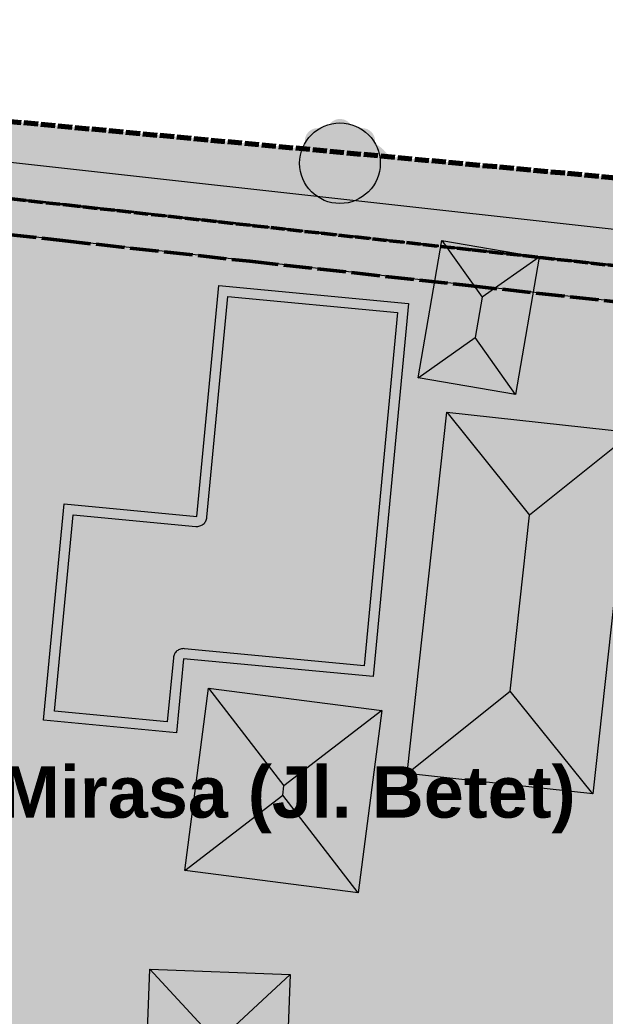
# Model space of a CAD drawing. Header units: metres. Extents: x 305909 to 307171, y 9156037 to 9156671.
# Drawn here: x 306234.56 to 306260.69, y 9156520.93 to 9156565.45 of the extents above; entities that cross this region are included whole.
import ezdxf

# ---------------------------------------------------------------- set-up
doc = ezdxf.new("R2010")
doc.units = ezdxf.units.M
doc.linetypes.add('DASHED', pattern=[1.524, 1.27, -0.254])
doc.linetypes.add('DASHED2', pattern=[0.762, 0.635, -0.127])
for name, color, linetype, lineweight, true_color in [('B-BANGUNAN_PERMUKIMAN', 7, 'Continuous', 13, 0xf0cd8c), ('B-BAYANGAN', 7, 'Continuous', 0, 0x76786c), ('B-DELINEASI', 7, 'DASHED2', 70, 0xc800c8), ('J-PERKERASAN_JALAN', 7, 'Continuous', 9, 0x989896), ('T-BANGUNAN_KLASTER_INTI', 7, 'Continuous', 13, 0xe88c3c), ('T-JALUR_DISTRIBUSI_BARANG', 7, 'DASHED', 50, 0x7832aa), ('T-JALUR_WISATA_EDUKASI', 7, 'DASHED2', 50, 0xe66e00), ('T-KLASTER_TEMPE_INTI', 7, 'DASHED', 35, 0xd26e14), ('T-TITIK_PRODUSEN', 7, 'Continuous', 30, 0x8c1e0a), ('V-POHON_PENEDUH', 7, 'Continuous', 13, 0x288232), ('Z-R', 7, 'Continuous', 0, 0xfaf4e6), ('Z-R-UT', 7, 'Continuous', 0, 0xffd699)]:
    doc.layers.add(name, color=color, linetype=linetype, lineweight=lineweight, true_color=true_color)
doc.styles.add('ARIALB', font='arialbd.ttf')

# ---------------------------------------------------------------- blocks, each defined once
blk = doc.blocks.new('POHON')
at = {"true_color": 0x347638}
h = blk.add_hatch(color=97, dxfattribs=at)
h.dxf.hatch_style = 1
edge = h.paths.add_edge_path()
edge.add_arc((0, 0), 1, 0, 360)
at = {"true_color": 0x3e843e}
h = blk.add_hatch(color=97, dxfattribs=at)
h.dxf.hatch_style = 1
edge = h.paths.add_edge_path()
edge.add_arc((0, 0.78), 0.32, 0, 360)
h = blk.add_hatch(color=97, dxfattribs=at)
h.dxf.hatch_style = 1
edge = h.paths.add_edge_path()
edge.add_arc((-0.552, 0.552), 0.32, 0, 360)
at = {"true_color": 0x62a556}
h = blk.add_hatch(color=85, dxfattribs=at)
h.dxf.hatch_style = 1
edge = h.paths.add_edge_path()
edge.add_arc((-0.2, 0.22), 0.55, 0, 360)
at = {"true_color": 0x3e843e}
h = blk.add_hatch(color=97, dxfattribs=at)
h.dxf.hatch_style = 1
edge = h.paths.add_edge_path()
edge.add_arc((0.552, 0.552), 0.32, 0, 360)
at = {"true_color": 0x697060}
h = blk.add_hatch(color=251, dxfattribs=at)
h.dxf.hatch_style = 1
edge = h.paths.add_edge_path()
edge.add_arc((0.38, -0.38), 1, 0, 360)
at = {"true_color": 0x3e843e}
h = blk.add_hatch(color=97, dxfattribs=at)
h.dxf.hatch_style = 1
edge = h.paths.add_edge_path()
edge.add_arc((-0.78, 0), 0.32, 0, 360)
h = blk.add_hatch(color=97, dxfattribs=at)
h.dxf.hatch_style = 1
edge = h.paths.add_edge_path()
edge.add_arc((0.78, 0), 0.32, 0, 360)
h = blk.add_hatch(color=97, dxfattribs=at)
h.dxf.hatch_style = 1
edge = h.paths.add_edge_path()
edge.add_arc((-0.552, -0.552), 0.32, 0, 360)
h = blk.add_hatch(color=97, dxfattribs=at)
h.dxf.hatch_style = 1
edge = h.paths.add_edge_path()
edge.add_arc((0.552, -0.552), 0.32, 0, 360)
h = blk.add_hatch(color=97, dxfattribs=at)
h.dxf.hatch_style = 1
edge = h.paths.add_edge_path()
edge.add_arc((0, -0.78), 0.32, 0, 360)
at = {"color": 99, "lineweight": 9, "true_color": 0x235528}
blk.add_circle((0, 0), 1, dxfattribs=at)

msp = doc.modelspace()

# ---------------------------------------------------------------- hatches: boundary and pattern name
at = {"layer": 'B-BANGUNAN_PERMUKIMAN', "true_color": 0xe8875c}
h = msp.add_hatch(color=23, dxfattribs=at)
h.dxf.hatch_style = 1
h.paths.add_polyline_path([(306253.409, 9156555.599), (306255.204, 9156553.055), (306254.893, 9156551.256), (306252.35, 9156549.461), (306253.409, 9156555.599)])
at = {"layer": 'B-BANGUNAN_PERMUKIMAN', "true_color": 0xe08359}
h = msp.add_hatch(color=23, dxfattribs=at)
h.dxf.hatch_style = 1
h.paths.add_polyline_path([(306255.204, 9156553.055), (306253.409, 9156555.599), (306257.746, 9156554.851), (306257.746, 9156554.85), (306255.204, 9156553.055)])
at = {"layer": 'B-BANGUNAN_PERMUKIMAN', "true_color": 0xb36847}
h = msp.add_hatch(color=25, dxfattribs=at)
h.dxf.hatch_style = 1
h.paths.add_polyline_path([(306254.893, 9156551.256), (306255.204, 9156553.055), (306257.746, 9156554.85), (306256.688, 9156548.714), (306254.893, 9156551.256)])
at = {"layer": 'B-BANGUNAN_PERMUKIMAN', "true_color": 0xce7852}
h = msp.add_hatch(color=23, dxfattribs=at)
h.dxf.hatch_style = 1
h.paths.add_polyline_path([(306251.914, 9156552.776), (306250.338, 9156536.1), (306241.86, 9156536.901), (306241.547, 9156533.589), (306235.615, 9156534.149), (306236.53, 9156543.825), (306242.461, 9156543.264), (306243.435, 9156553.577), (306251.914, 9156552.776)])
at = {"layer": 'B-BANGUNAN_PERMUKIMAN', "true_color": 0xba6c4a}
h = msp.add_hatch(color=35, dxfattribs=at)
h.dxf.hatch_style = 1
h.paths.add_polyline_path([(306254.893, 9156551.256), (306256.688, 9156548.714), (306256.688, 9156548.713), (306252.35, 9156549.461), (306254.893, 9156551.256)])
at = {"layer": 'B-BANGUNAN_PERMUKIMAN', "true_color": 0xe7865c}
h = msp.add_hatch(color=23, dxfattribs=at)
h.dxf.hatch_style = 1
h.paths.add_polyline_path([(306253.629, 9156547.915), (306257.318, 9156543.319), (306256.457, 9156535.458), (306251.861, 9156531.768), (306253.629, 9156547.915)])
at = {"layer": 'B-BANGUNAN_PERMUKIMAN', "true_color": 0xe2845a}
h = msp.add_hatch(color=23, dxfattribs=at)
h.dxf.hatch_style = 1
h.paths.add_polyline_path([(306257.318, 9156543.319), (306253.629, 9156547.915), (306261.915, 9156547.008), (306257.318, 9156543.319)])
at = {"layer": 'B-BANGUNAN_PERMUKIMAN', "true_color": 0xb46947}
h = msp.add_hatch(color=35, dxfattribs=at)
h.dxf.hatch_style = 1
h.paths.add_polyline_path([(306260.147, 9156530.861), (306256.457, 9156535.458), (306257.318, 9156543.319), (306261.915, 9156547.008), (306261.915, 9156547.008), (306260.147, 9156530.861)])
at = {"layer": 'B-BANGUNAN_PERMUKIMAN', "true_color": 0xe8875c}
h = msp.add_hatch(color=23, dxfattribs=at)
h.dxf.hatch_style = 1
h.paths.add_polyline_path([(306246.35, 9156531.22), (306246.296, 9156530.804), (306241.928, 9156527.44), (306242.986, 9156535.588), (306246.35, 9156531.22)])
at = {"layer": 'B-BANGUNAN_PERMUKIMAN', "true_color": 0xe2835a}
h = msp.add_hatch(color=23, dxfattribs=at)
h.dxf.hatch_style = 1
h.paths.add_polyline_path([(306246.35, 9156531.22), (306242.986, 9156535.588), (306242.986, 9156535.588), (306250.719, 9156534.584), (306246.35, 9156531.22)])
at = {"layer": 'B-BANGUNAN_PERMUKIMAN', "true_color": 0xb96b49}
h = msp.add_hatch(color=35, dxfattribs=at)
h.dxf.hatch_style = 1
h.paths.add_polyline_path([(306256.457, 9156535.458), (306260.147, 9156530.861), (306251.861, 9156531.768), (306256.457, 9156535.458)])
at = {"layer": 'B-BANGUNAN_PERMUKIMAN', "true_color": 0xb36847}
h = msp.add_hatch(color=25, dxfattribs=at)
h.dxf.hatch_style = 1
h.paths.add_polyline_path([(306249.66, 9156526.435), (306246.296, 9156530.804), (306246.35, 9156531.22), (306250.719, 9156534.584), (306249.66, 9156526.435)])
at = {"layer": 'B-BANGUNAN_PERMUKIMAN', "true_color": 0xb96c49}
h = msp.add_hatch(color=35, dxfattribs=at)
h.dxf.hatch_style = 1
h.paths.add_polyline_path([(306246.296, 9156530.804), (306249.66, 9156526.435), (306241.928, 9156527.439), (306241.928, 9156527.44), (306246.296, 9156530.804)])
at = {"layer": 'B-BANGUNAN_PERMUKIMAN', "true_color": 0xe6865b}
h = msp.add_hatch(color=23, dxfattribs=at)
h.dxf.hatch_style = 1
h.paths.add_polyline_path([(306243.374, 9156519.773), (306243.136, 9156513.49), (306239.888, 9156510.48), (306240.364, 9156523.021), (306243.374, 9156519.773)])
at = {"layer": 'B-BANGUNAN_PERMUKIMAN', "true_color": 0xe4855a}
h = msp.add_hatch(color=23, dxfattribs=at)
h.dxf.hatch_style = 1
h.paths.add_polyline_path([(306243.374, 9156519.773), (306240.364, 9156523.021), (306246.622, 9156522.784), (306243.374, 9156519.773)])
at = {"layer": 'B-BANGUNAN_PERMUKIMAN', "true_color": 0xb56948}
h = msp.add_hatch(color=35, dxfattribs=at)
h.dxf.hatch_style = 1
h.paths.add_polyline_path([(306243.136, 9156513.49), (306243.374, 9156519.773), (306246.622, 9156522.784), (306246.622, 9156522.784), (306246.146, 9156510.242), (306243.136, 9156513.49)])
at = {"layer": 'B-BAYANGAN', "true_color": 0x76786c}
h = msp.add_hatch(color=8, dxfattribs=at)
h.dxf.hatch_style = 1
h.paths.add_polyline_path([(306258.496, 9156554.101), (306257.438, 9156547.963), (306253.1, 9156548.711), (306254.158, 9156554.849), (306258.496, 9156554.101)])
h = msp.add_hatch(color=8, dxfattribs=at)
h.dxf.hatch_style = 1
h.paths.add_polyline_path([(306258.496, 9156554.101), (306257.438, 9156547.963), (306253.1, 9156548.711), (306254.158, 9156554.849), (306258.496, 9156554.101)])
h = msp.add_hatch(color=8, dxfattribs=at)
h.dxf.hatch_style = 1
h.paths.add_polyline_path([(306252.664, 9156552.026), (306251.088, 9156535.35), (306242.61, 9156536.151), (306242.297, 9156532.839), (306236.365, 9156533.399), (306237.28, 9156543.075), (306243.211, 9156542.514), (306244.185, 9156552.827), (306252.664, 9156552.026)])
h = msp.add_hatch(color=8, dxfattribs=at)
h.dxf.hatch_style = 1
h.paths.add_polyline_path([(306252.664, 9156552.026), (306251.088, 9156535.35), (306242.61, 9156536.151), (306242.297, 9156532.839), (306236.365, 9156533.399), (306237.28, 9156543.075), (306243.211, 9156542.514), (306244.185, 9156552.827), (306252.664, 9156552.026)])
h = msp.add_hatch(color=8, dxfattribs=at)
h.dxf.hatch_style = 1
h.paths.add_polyline_path([(306262.665, 9156546.258), (306260.897, 9156530.111), (306252.611, 9156531.018), (306254.379, 9156547.165), (306262.665, 9156546.258)])
h = msp.add_hatch(color=8, dxfattribs=at)
h.dxf.hatch_style = 1
h.paths.add_polyline_path([(306262.665, 9156546.258), (306260.897, 9156530.111), (306252.611, 9156531.018), (306254.379, 9156547.165), (306262.665, 9156546.258)])
h = msp.add_hatch(color=8, dxfattribs=at)
h.dxf.hatch_style = 1
h.paths.add_polyline_path([(306251.469, 9156533.834), (306250.41, 9156525.685), (306242.678, 9156526.689), (306243.736, 9156534.838), (306251.469, 9156533.834)])
h = msp.add_hatch(color=8, dxfattribs=at)
h.dxf.hatch_style = 1
h.paths.add_polyline_path([(306251.469, 9156533.834), (306250.41, 9156525.685), (306242.678, 9156526.689), (306243.736, 9156534.838), (306251.469, 9156533.834)])
h = msp.add_hatch(color=8, dxfattribs=at)
h.dxf.hatch_style = 1
h.paths.add_polyline_path([(306247.372, 9156522.034), (306246.896, 9156509.492), (306240.638, 9156509.73), (306241.114, 9156522.271), (306247.372, 9156522.034)])
h = msp.add_hatch(color=8, dxfattribs=at)
h.dxf.hatch_style = 1
h.paths.add_polyline_path([(306247.372, 9156522.034), (306246.896, 9156509.492), (306240.638, 9156509.73), (306241.114, 9156522.271), (306247.372, 9156522.034)])
at = {"layer": 'J-PERKERASAN_JALAN', "true_color": 0x989896}
h = msp.add_hatch(color=252, dxfattribs=at)
h.dxf.hatch_style = 1
h.paths.add_polyline_path([(306211.341, 9156561.319), (306215.693, 9156561.13), (306215.76, 9156561.126), (306215.8, 9156561.123), (306215.867, 9156561.117), (306305.106, 9156551.206), (306305.211, 9156551.196), (306385.831, 9156544.389), (306385.918, 9156544.38), (306385.969, 9156544.374), (306386.055, 9156544.361), (306424.864, 9156537.661), (306424.901, 9156537.654), (306424.922, 9156537.65), (306424.958, 9156537.643), (306453.186, 9156531.689), (306453.481, 9156531.639), (306455.847, 9156531.322), (306456.066, 9156531.299), (306458.588, 9156531.102), (306458.613, 9156531.1), (306499.527, 9156528.16), (306499.548, 9156528.159), (306503.861, 9156527.791), (306503.93, 9156527.784), (306503.97, 9156527.78), (306504.038, 9156527.77), (306508.381, 9156527.098), (306524.104, 9156524.604), (306524.104, 9156521.364), (306507.903, 9156523.933), (306507.888, 9156523.936), (306503.705, 9156524.584), (306503.432, 9156524.616), (306499.323, 9156524.966), (306499.27, 9156524.971), (306458.379, 9156527.908), (306455.69, 9156528.118), (306455.636, 9156528.123), (306455.603, 9156528.127), (306455.548, 9156528.133), (306452.885, 9156528.49), (306452.811, 9156528.501), (306452.767, 9156528.509), (306452.694, 9156528.523), (306424.381, 9156534.494), (306424.236, 9156534.522), (306390.807, 9156540.293), (306390.292, 9156540.348), (306389.774, 9156540.336), (306389.261, 9156540.256), (306388.764, 9156540.112), (306388.289, 9156539.904), (306387.845, 9156539.636), (306387.439, 9156539.314), (306387.079, 9156538.941), (306386.769, 9156538.525), (306386.516, 9156538.073), (306386.324, 9156537.592), (306386.196, 9156537.089), (306373.097, 9156467.337), (306371.27, 9156457.608), (306371.258, 9156457.542), (306354.047, 9156356.618), (306353.994, 9156356.117), (306354.004, 9156355.613), (306354.077, 9156355.115), (306354.213, 9156354.629), (306354.408, 9156354.165), (306354.661, 9156353.729), (306354.966, 9156353.328), (306355.319, 9156352.968), (306355.714, 9156352.656), (306356.146, 9156352.396), (306356.607, 9156352.192), (306357.09, 9156352.048), (306357.587, 9156351.966), (306409.631, 9156346.693), (306409.685, 9156346.687), (306409.717, 9156346.683), (306409.771, 9156346.675), (306440.166, 9156341.92), (306440.608, 9156341.876), (306479.912, 9156340.134), (306480.43, 9156340.144), (306480.943, 9156340.222), (306481.441, 9156340.365), (306481.917, 9156340.572), (306482.362, 9156340.838), (306482.768, 9156341.16), (306483.13, 9156341.531), (306483.441, 9156341.946), (306483.695, 9156342.398), (306483.889, 9156342.879), (306484.019, 9156343.381), (306484.082, 9156343.896), (306484.563, 9156352.101), (306486.641, 9156384.636), (306486.657, 9156384.758), (306486.78, 9156384.758), (306489.513, 9156384.584), (306489.635, 9156384.568), (306489.635, 9156384.445), (306487.559, 9156351.943), (306487.558, 9156351.922), (306487.067, 9156343.551), (306487.07, 9156343.043), (306487.137, 9156342.539), (306487.267, 9156342.048), (306487.458, 9156341.578), (306487.707, 9156341.135), (306488.011, 9156340.728), (306488.363, 9156340.362), (306488.76, 9156340.044), (306489.193, 9156339.779), (306489.656, 9156339.571), (306490.142, 9156339.423), (306490.643, 9156339.338), (306492.503, 9156339.143), (306492.541, 9156339.139), (306492.564, 9156339.136), (306492.602, 9156339.131), (306513.238, 9156336.16), (306513.401, 9156336.139), (306524.104, 9156335.046), (306524.104, 9156331.829), (306512.982, 9156332.966), (306512.941, 9156332.97), (306512.916, 9156332.973), (306512.875, 9156332.979), (306498.863, 9156334.996), (306498.356, 9156335.037), (306497.849, 9156335.012), (306497.349, 9156334.924), (306496.864, 9156334.773), (306496.402, 9156334.562), (306495.97, 9156334.294), (306495.576, 9156333.973), (306495.226, 9156333.605), (306494.925, 9156333.196), (306494.679, 9156332.752), (306494.49, 9156332.28), (306494.364, 9156331.788), (306494.3, 9156331.284), (306494.301, 9156330.776), (306499.491, 9156251.377), (306499.491, 9156251.254), (306499.369, 9156251.238), (306496.637, 9156251.059), (306496.514, 9156251.059), (306496.498, 9156251.181), (306491.167, 9156332.724), (306491.102, 9156333.229), (306490.973, 9156333.721), (306490.782, 9156334.193), (306490.533, 9156334.637), (306490.23, 9156335.046), (306489.877, 9156335.413), (306489.48, 9156335.732), (306489.047, 9156335.998), (306488.582, 9156336.207), (306488.095, 9156336.356), (306487.594, 9156336.441), (306485.258, 9156336.686), (306485.017, 9156336.704), (306446.09, 9156338.429), (306445.584, 9156338.42), (306445.083, 9156338.346), (306444.595, 9156338.21), (306444.129, 9156338.013), (306443.691, 9156337.759), (306443.289, 9156337.452), (306442.928, 9156337.096), (306442.616, 9156336.698), (306442.356, 9156336.263), (306442.153, 9156335.8), (306442.011, 9156335.314), (306441.931, 9156334.814), (306441.915, 9156334.308), (306442.571, 9156313.413), (306442.58, 9156313.248), (306443.283, 9156303.609), (306443.286, 9156303.565), (306443.287, 9156303.544), (306443.288, 9156303.5), (306443.886, 9156283.072), (306443.882, 9156282.949), (306443.759, 9156282.937), (306441.022, 9156282.857), (306440.899, 9156282.862), (306440.888, 9156282.984), (306440.293, 9156303.314), (306440.284, 9156303.488), (306439.581, 9156313.122), (306439.578, 9156313.164), (306439.577, 9156313.184), (306439.576, 9156313.226), (306438.873, 9156335.586), (306438.826, 9156336.086), (306438.716, 9156336.577), (306438.545, 9156337.05), (306438.317, 9156337.498), (306438.034, 9156337.914), (306437.701, 9156338.291), (306437.323, 9156338.623), (306436.907, 9156338.906), (306436.458, 9156339.133), (306435.985, 9156339.303), (306435.494, 9156339.412), (306409.399, 9156343.494), (306409.184, 9156343.522), (306356.316, 9156348.878), (306355.783, 9156348.897), (306355.253, 9156348.844), (306354.735, 9156348.722), (306354.238, 9156348.531), (306353.77, 9156348.276), (306353.34, 9156347.962), (306352.956, 9156347.593), (306352.624, 9156347.176), (306352.351, 9156346.719), (306352.141, 9156346.23), (306351.997, 9156345.717), (306341.11, 9156293.6), (306341.085, 9156293.468), (306330.918, 9156235.039), (306330.908, 9156234.979), (306329.587, 9156226.644), (306329.547, 9156226.286), (306329.002, 9156218.17), (306329.001, 9156218.146), (306326.612, 9156189.443), (306326.594, 9156189.321), (306326.471, 9156189.324), (306323.742, 9156189.551), (306323.62, 9156189.569), (306323.622, 9156189.692), (306326.007, 9156218.339), (306326.011, 9156218.403), (306326.567, 9156226.689), (306326.575, 9156226.779), (306326.58, 9156226.824), (306326.592, 9156226.913), (306327.95, 9156235.479), (306327.954, 9156235.502), (306338.142, 9156294.057), (306338.148, 9156294.09), (306338.151, 9156294.106), (306338.158, 9156294.139), (306348.925, 9156345.68), (306348.998, 9156346.205), (306349.002, 9156346.735), (306348.936, 9156347.261), (306348.8, 9156347.774), (306348.598, 9156348.264), (306348.333, 9156348.723), (306348.01, 9156349.143), (306347.634, 9156349.517), (306347.211, 9156349.837), (306346.75, 9156350.099), (306346.259, 9156350.298), (306345.745, 9156350.43), (306324.834, 9156354.345), (306324.271, 9156354.41), (306279.508, 9156356.343), (306211.341, 9156359.746), (306211.341, 9156362.949), (306279.625, 9156359.541), (306279.652, 9156359.54), (306324.736, 9156357.593), (306324.877, 9156357.581), (306324.962, 9156357.572), (306325.102, 9156357.551), (306346.36, 9156353.57), (306346.885, 9156353.507), (306347.414, 9156353.514), (306347.937, 9156353.591), (306348.445, 9156353.736), (306348.93, 9156353.947), (306349.383, 9156354.219), (306349.796, 9156354.55), (306350.161, 9156354.931), (306350.473, 9156355.358), (306350.727, 9156355.822), (306350.917, 9156356.315), (306351.04, 9156356.829), (306367.345, 9156452.444), (306367.4, 9156452.978), (306367.382, 9156453.515), (306367.293, 9156454.044), (306367.134, 9156454.557), (306366.908, 9156455.044), (306366.618, 9156455.496), (306366.271, 9156455.905), (306365.872, 9156456.264), (306365.428, 9156456.566), (306364.948, 9156456.806), (306364.44, 9156456.98), (306363.913, 9156457.084), (306328.417, 9156461.659), (306307.102, 9156464.447), (306307.086, 9156464.449), (306307.041, 9156464.456), (306243.125, 9156474.305), (306242.61, 9156474.35), (306242.093, 9156474.329), (306241.583, 9156474.241), (306241.089, 9156474.088), (306240.619, 9156473.873), (306240.18, 9156473.598), (306239.781, 9156473.27), (306239.427, 9156472.892), (306239.125, 9156472.472), (306238.879, 9156472.017), (306235.863, 9156465.428), (306235.816, 9156465.333), (306235.721, 9156465.173), (306235.626, 9156465.045), (306235.517, 9156464.929), (306235.377, 9156464.807), (306235.291, 9156464.744), (306234.104, 9156463.916), (306234.011, 9156463.855), (306233.816, 9156463.749), (306233.715, 9156463.704), (306232.243, 9156463.105), (306232.16, 9156463.073), (306232.012, 9156463.028), (306231.882, 9156463), (306231.728, 9156462.982), (306231.639, 9156462.977), (306225.305, 9156462.777), (306225.175, 9156462.777), (306225.11, 9156462.78), (306224.979, 9156462.788), (306217.294, 9156463.552), (306217.186, 9156463.566), (306217.132, 9156463.574), (306217.025, 9156463.594), (306211.341, 9156464.792), (306211.341, 9156467.858), (306217.404, 9156466.58), (306217.834, 9156466.513), (306224.983, 9156465.803), (306225.505, 9156465.785), (306230.354, 9156465.938), (306230.906, 9156465.994), (306231.444, 9156466.125), (306231.96, 9156466.33), (306232.442, 9156466.604), (306232.881, 9156466.943), (306233.27, 9156467.338), (306233.6, 9156467.784), (306233.865, 9156468.271), (306237.161, 9156475.469), (306237.205, 9156475.561), (306237.295, 9156475.714), (306237.385, 9156475.836), (306237.487, 9156475.949), (306237.6, 9156476.051), (306237.743, 9156476.156), (306237.829, 9156476.21), (306239.166, 9156476.996), (306239.245, 9156477.041), (306239.389, 9156477.108), (306239.517, 9156477.155), (306239.67, 9156477.196), (306239.759, 9156477.213), (306241.459, 9156477.502), (306241.565, 9156477.517), (306241.752, 9156477.529), (306241.939, 9156477.52), (306242.045, 9156477.507), (306307.452, 9156467.428), (306307.542, 9156467.415), (306328.795, 9156464.635), (306328.802, 9156464.634), (306364.829, 9156459.991), (306365.332, 9156459.958), (306365.835, 9156459.989), (306366.33, 9156460.083), (306366.81, 9156460.238), (306367.266, 9156460.452), (306367.692, 9156460.722), (306368.08, 9156461.044), (306368.425, 9156461.412), (306368.721, 9156461.82), (306368.963, 9156462.262), (306369.147, 9156462.731), (306369.271, 9156463.22), (306370.149, 9156467.89), (306383.124, 9156536.986), (306383.186, 9156537.496), (306383.182, 9156538.011), (306383.112, 9156538.52), (306382.978, 9156539.016), (306382.781, 9156539.491), (306382.525, 9156539.937), (306382.213, 9156540.346), (306381.852, 9156540.712), (306381.447, 9156541.028), (306381.004, 9156541.29), (306380.532, 9156541.493), (306380.037, 9156541.634), (306379.529, 9156541.71), (306304.881, 9156548.012), (306304.855, 9156548.015), (306304.839, 9156548.016), (306304.813, 9156548.019), (306215.667, 9156557.919), (306215.399, 9156557.94), (306211.341, 9156558.116), (306211.341, 9156561.319)])
at = {"layer": 'T-BANGUNAN_KLASTER_INTI', "true_color": 0xff952d}
h = msp.add_hatch(color=30, dxfattribs=at)
h.dxf.hatch_style = 1
h.paths.add_polyline_path([(306253.409, 9156555.599), (306255.204, 9156553.055), (306254.893, 9156551.256), (306252.35, 9156549.461), (306253.409, 9156555.599)])
at = {"layer": 'T-BANGUNAN_KLASTER_INTI', "true_color": 0xfd902b}
h = msp.add_hatch(color=30, dxfattribs=at)
h.dxf.hatch_style = 1
h.paths.add_polyline_path([(306255.204, 9156553.055), (306253.409, 9156555.599), (306257.746, 9156554.851), (306257.746, 9156554.85), (306255.204, 9156553.055)])
at = {"layer": 'T-BANGUNAN_KLASTER_INTI', "true_color": 0xc97222}
h = msp.add_hatch(color=32, dxfattribs=at)
h.dxf.hatch_style = 1
h.paths.add_polyline_path([(306254.893, 9156551.256), (306255.204, 9156553.055), (306257.746, 9156554.85), (306256.688, 9156548.714), (306254.893, 9156551.256)])
at = {"layer": 'T-BANGUNAN_KLASTER_INTI', "true_color": 0xe88428}
h = msp.add_hatch(color=30, dxfattribs=at)
h.dxf.hatch_style = 1
h.paths.add_polyline_path([(306251.914, 9156552.776), (306250.338, 9156536.1), (306241.86, 9156536.901), (306241.547, 9156533.589), (306235.615, 9156534.149), (306236.53, 9156543.825), (306242.461, 9156543.264), (306243.435, 9156553.577), (306251.914, 9156552.776)])
at = {"layer": 'T-BANGUNAN_KLASTER_INTI', "true_color": 0xd27724}
h = msp.add_hatch(color=32, dxfattribs=at)
h.dxf.hatch_style = 1
h.paths.add_polyline_path([(306254.893, 9156551.256), (306256.688, 9156548.714), (306256.688, 9156548.713), (306252.35, 9156549.461), (306254.893, 9156551.256)])
at = {"layer": 'T-BANGUNAN_KLASTER_INTI', "true_color": 0xff942c}
h = msp.add_hatch(color=30, dxfattribs=at)
h.dxf.hatch_style = 1
h.paths.add_polyline_path([(306253.629, 9156547.915), (306257.318, 9156543.319), (306256.457, 9156535.458), (306251.861, 9156531.768), (306253.629, 9156547.915)])
at = {"layer": 'T-BANGUNAN_KLASTER_INTI', "true_color": 0xff912c}
h = msp.add_hatch(color=30, dxfattribs=at)
h.dxf.hatch_style = 1
h.paths.add_polyline_path([(306257.318, 9156543.319), (306253.629, 9156547.915), (306261.915, 9156547.008), (306257.318, 9156543.319)])
at = {"layer": 'T-BANGUNAN_KLASTER_INTI', "true_color": 0xcb7323}
h = msp.add_hatch(color=32, dxfattribs=at)
h.dxf.hatch_style = 1
h.paths.add_polyline_path([(306260.147, 9156530.861), (306256.457, 9156535.458), (306257.318, 9156543.319), (306261.915, 9156547.008), (306261.915, 9156547.008), (306260.147, 9156530.861)])
at = {"layer": 'T-BANGUNAN_KLASTER_INTI', "true_color": 0xff942d}
h = msp.add_hatch(color=30, dxfattribs=at)
h.dxf.hatch_style = 1
h.paths.add_polyline_path([(306246.35, 9156531.22), (306246.296, 9156530.804), (306241.928, 9156527.44), (306242.986, 9156535.588), (306246.35, 9156531.22)])
at = {"layer": 'T-BANGUNAN_KLASTER_INTI', "true_color": 0xfe902b}
h = msp.add_hatch(color=30, dxfattribs=at)
h.dxf.hatch_style = 1
h.paths.add_polyline_path([(306246.35, 9156531.22), (306242.986, 9156535.588), (306242.986, 9156535.588), (306250.719, 9156534.584), (306246.35, 9156531.22)])
at = {"layer": 'T-BANGUNAN_KLASTER_INTI', "true_color": 0xd07623}
h = msp.add_hatch(color=32, dxfattribs=at)
h.dxf.hatch_style = 1
h.paths.add_polyline_path([(306256.457, 9156535.458), (306260.147, 9156530.861), (306251.861, 9156531.768), (306256.457, 9156535.458)])
at = {"layer": 'T-BANGUNAN_KLASTER_INTI', "true_color": 0xca7322}
h = msp.add_hatch(color=32, dxfattribs=at)
h.dxf.hatch_style = 1
h.paths.add_polyline_path([(306249.66, 9156526.435), (306246.296, 9156530.804), (306246.35, 9156531.22), (306250.719, 9156534.584), (306249.66, 9156526.435)])
at = {"layer": 'T-BANGUNAN_KLASTER_INTI', "true_color": 0xd17724}
h = msp.add_hatch(color=32, dxfattribs=at)
h.dxf.hatch_style = 1
h.paths.add_polyline_path([(306246.296, 9156530.804), (306249.66, 9156526.435), (306241.928, 9156527.439), (306241.928, 9156527.44), (306246.296, 9156530.804)])
at = {"layer": 'T-BANGUNAN_KLASTER_INTI', "true_color": 0xff932c}
h = msp.add_hatch(color=30, dxfattribs=at)
h.dxf.hatch_style = 1
h.paths.add_polyline_path([(306243.374, 9156519.773), (306243.136, 9156513.49), (306239.888, 9156510.48), (306240.364, 9156523.021), (306243.374, 9156519.773)])
at = {"layer": 'T-BANGUNAN_KLASTER_INTI', "true_color": 0xff922c}
h = msp.add_hatch(color=30, dxfattribs=at)
h.dxf.hatch_style = 1
h.paths.add_polyline_path([(306243.374, 9156519.773), (306240.364, 9156523.021), (306246.622, 9156522.784), (306243.374, 9156519.773)])
at = {"layer": 'T-BANGUNAN_KLASTER_INTI', "true_color": 0xcc7423}
h = msp.add_hatch(color=32, dxfattribs=at)
h.dxf.hatch_style = 1
h.paths.add_polyline_path([(306243.136, 9156513.49), (306243.374, 9156519.773), (306246.622, 9156522.784), (306246.622, 9156522.784), (306246.146, 9156510.242), (306243.136, 9156513.49)])
at = {"layer": 'Z-R', "true_color": 0xe2eacc}
h = msp.add_hatch(color=254, dxfattribs=at)
h.dxf.hatch_style = 1
h.paths.add_polyline_path([(306499.604, 9156305.811), (306466.679, 9156301.994), (306472.882, 9156235.666), (306497.912, 9156229.062), (306526.804, 9156228.986), (306531.575, 9156219.919), (306532.491, 9156127.582), (306486.314, 9156132.333), (306393.989, 9156155.199), (306332.726, 9156171.593), (306288.72, 9156190.576), (306246.009, 9156220.776), (306216.24, 9156242.779), (306193.374, 9156263.487), (306160.586, 9156296.707), (306133.406, 9156338.556), (306127.354, 9156361.253), (306094.195, 9156358.842), (306090.504, 9156366.668), (306061.399, 9156428.371), (306035.152, 9156500.205), (306017.705, 9156550.308), (306008.214, 9156577.564), (306141.306, 9156568.881), (306165.696, 9156567.29), (306165.696, 9156567.29), (306200.223, 9156564.074), (306291.75, 9156555.548), (306369.455, 9156545.532), (306471.945, 9156528.538), (306458.481, 9156529.505), (306455.788, 9156529.715), (306453.061, 9156530.08), (306440, 9156532.835), (306440, 9156532.835), (306440, 9156532.835), (306440, 9156532.835), (306424.61, 9156536.081), (306424.61, 9156536.081), (306385.74, 9156542.791), (306385.74, 9156542.791), (306305.003, 9156549.608), (306305.003, 9156549.608), (306215.657, 9156559.53), (306215.657, 9156559.53), (306186.122, 9156560.815), (306186.122, 9156560.815), (306160.523, 9156563.133), (306160.523, 9156563.133), (306119.178, 9156567.786), (306119.178, 9156567.786), (306039.052, 9156573.455), (306039.052, 9156573.455), (306033.081, 9156573.806), (306033.081, 9156573.806), (306033.081, 9156573.806), (306051.45, 9156523.215), (306051.451, 9156523.214), (306060.206, 9156485.254), (306060.206, 9156485.254), (306060.207, 9156485.254), (306057.483, 9156485.596), (306070.599, 9156438.472), (306116.984, 9156440.275), (306147.963, 9156437.914), (306199.856, 9156410.566), (306230.346, 9156409.784), (306281.946, 9156409.003), (306338.236, 9156402.748), (306341.903, 9156461.433), (306341.903, 9156461.433), (306341.904, 9156461.433), (306343.891, 9156461.177), (306340.232, 9156402.624), (306340.209, 9156402.422), (306340.166, 9156402.225), (306340.103, 9156402.033), (306340.021, 9156401.848), (306339.921, 9156401.672), (306339.804, 9156401.507), (306339.67, 9156401.355), (306339.522, 9156401.217), (306339.361, 9156401.095), (306339.188, 9156400.99), (306339.006, 9156400.902), (306338.815, 9156400.834), (306338.619, 9156400.785), (306338.419, 9156400.757), (306338.217, 9156400.748), (306338.015, 9156400.76), (306281.82, 9156407.004), (306230.316, 9156407.785), (306230.295, 9156407.785), (306199.805, 9156408.567), (306199.621, 9156408.58), (306199.44, 9156408.61), (306199.262, 9156408.656), (306199.09, 9156408.719), (306198.923, 9156408.797), (306147.397, 9156435.951), (306116.947, 9156438.272), (306078.606, 9156436.782), (306089.35, 9156410.909), (306109.34, 9156371.439), (306114.245, 9156367.345), (306121.798, 9156366.048), (306134.087, 9156364.483), (306186.355, 9156362.595), (306279.564, 9156357.942), (306324.738, 9156355.991), (306351.562, 9156350.968), (306360, 9156400.449), (306360, 9156400.449), (306360, 9156380), (306360, 9156380), (306360, 9156380), (306440, 9156380), (306440, 9156380), (306440, 9156380), (306440, 9156340.326), (306440.226, 9156340.291), (306485.257, 9156338.295), (306492.355, 9156337.55), (306513.124, 9156334.559), (306536.031, 9156332.219), (306560, 9156329.629), (306560, 9156512.617), (306572.178, 9156510.306), (306677.166, 9156490.276), (306677.166, 9156490.276), (306764.133, 9156475.064), (306735.941, 9156145.416), (306694.109, 9156139.201), (306694.292, 9156206.558), (306623.212, 9156213.87), (306624.289, 9156242.595), (306556.388, 9156238.052), (306554.003, 9156281.952), (306509.625, 9156279.089), (306499.604, 9156305.811)])
at = {"layer": 'Z-R-UT', "true_color": 0xf6dcac}
h = msp.add_hatch(color=41, dxfattribs=at)
h.dxf.hatch_style = 1
h.paths.add_polyline_path([(306039.052, 9156573.455), (306119.178, 9156567.786), (306119.178, 9156567.786), (306160.523, 9156563.133), (306160.523, 9156563.133), (306186.122, 9156560.815), (306186.122, 9156560.815), (306215.657, 9156559.53), (306215.657, 9156559.53), (306305.003, 9156549.608), (306305.003, 9156549.608), (306385.74, 9156542.791), (306385.74, 9156542.791), (306385.919, 9156542.76), (306385.919, 9156484.648), (306380.976, 9156485.584), (306380.785, 9156485.629), (306380.6, 9156485.694), (306380.422, 9156485.776), (306380.252, 9156485.875), (306380.094, 9156485.991), (306379.947, 9156486.121), (306379.814, 9156486.265), (306379.696, 9156486.422), (306379.593, 9156486.589), (306379.507, 9156486.766), (306379.44, 9156486.95), (306379.39, 9156487.14), (306379.36, 9156487.334), (306379.348, 9156487.53), (306379.356, 9156487.726), (306379.383, 9156487.92), (306380.198, 9156492.227), (306378.765, 9156491.868), (306378.718, 9156491.851), (306374.515, 9156469.469), (306385.919, 9156466.63), (306385.919, 9156380), (306360, 9156380), (306360, 9156380), (306360, 9156380), (306360, 9156400.449), (306360, 9156400.449), (306360, 9156400.45), (306369.785, 9156457.829), (306369.785, 9156457.83), (306369.785, 9156457.831), (306369.785, 9156457.832), (306369.785, 9156457.833), (306369.785, 9156457.834), (306369.784, 9156457.835), (306369.784, 9156457.836), (306369.783, 9156457.837), (306369.783, 9156457.838), (306369.782, 9156457.838), (306369.781, 9156457.839), (306369.78, 9156457.84), (306369.78, 9156457.84), (306369.779, 9156457.84), (306369.778, 9156457.841), (306369.777, 9156457.841), (306341.904, 9156461.433), (306341.903, 9156461.433), (306341.903, 9156461.433), (306342.144, 9156465.284), (306342.144, 9156465.285), (306342.144, 9156465.286), (306342.144, 9156465.287), (306342.143, 9156465.288), (306342.143, 9156465.288), (306342.143, 9156465.289), (306342.142, 9156465.29), (306342.142, 9156465.291), (306342.141, 9156465.292), (306342.14, 9156465.292), (306342.139, 9156465.293), (306342.138, 9156465.293), (306342.138, 9156465.294), (306342.137, 9156465.294), (306342.136, 9156465.294), (306264.747, 9156477.801), (306264.746, 9156477.802), (306264.745, 9156477.802), (306222.528, 9156475.456), (306222.528, 9156475.456), (306150.602, 9156473.893), (306150.602, 9156473.893), (306060.207, 9156485.254), (306060.206, 9156485.254), (306060.206, 9156485.254), (306051.451, 9156523.214), (306051.45, 9156523.215), (306033.081, 9156573.806), (306033.081, 9156573.806), (306033.081, 9156573.806), (306039.052, 9156573.455), (306039.052, 9156573.455)])

# ---------------------------------------------------------------- linework, layer by layer
at = {"layer": 'B-BANGUNAN_PERMUKIMAN', "color": 17, "lineweight": 9, "true_color": 0x71422d}
for p, q in [((306253.409, 9156555.599), (306255.204, 9156553.055)), ((306257.746, 9156554.85), (306255.204, 9156553.055)), ((306255.204, 9156553.055), (306254.893, 9156551.256)), ((306252.35, 9156549.461), (306254.893, 9156551.256)), ((306256.688, 9156548.714), (306254.893, 9156551.256)), ((306253.629, 9156547.915), (306257.318, 9156543.319)), ((306261.915, 9156547.008), (306257.318, 9156543.319)), ((306256.457, 9156535.458), (306257.318, 9156543.319)), ((306242.986, 9156535.588), (306246.35, 9156531.22)), ((306251.861, 9156531.768), (306256.457, 9156535.458)), ((306260.147, 9156530.861), (306256.457, 9156535.458)), ((306250.719, 9156534.584), (306246.35, 9156531.22)), ((306246.296, 9156530.804), (306246.35, 9156531.22)), ((306241.928, 9156527.44), (306246.296, 9156530.804)), ((306249.66, 9156526.435), (306246.296, 9156530.804)), ((306240.364, 9156523.021), (306243.374, 9156519.773)), ((306246.622, 9156522.784), (306243.374, 9156519.773))]:
    msp.add_line(p, q, dxfattribs=at)
at = {"layer": 'B-BANGUNAN_PERMUKIMAN', "color": 17, "lineweight": 13, "true_color": 0x71422d}
for points in [[(306257.746, 9156554.851), (306256.688, 9156548.713), (306252.35, 9156549.461), (306253.408, 9156555.599), (306257.746, 9156554.851)], [(306251.914, 9156552.776), (306250.338, 9156536.1), (306241.86, 9156536.901), (306241.547, 9156533.589), (306235.615, 9156534.149), (306236.53, 9156543.825), (306242.461, 9156543.264), (306243.435, 9156553.577), (306251.914, 9156552.776)], [(306261.915, 9156547.008), (306260.147, 9156530.861), (306251.861, 9156531.768), (306253.629, 9156547.915), (306261.915, 9156547.008)], [(306250.719, 9156534.584), (306249.66, 9156526.435), (306241.928, 9156527.439), (306242.986, 9156535.588), (306250.719, 9156534.584)], [(306246.622, 9156522.784), (306246.146, 9156510.242), (306239.888, 9156510.48), (306240.364, 9156523.021), (306246.622, 9156522.784)]]:
    msp.add_lwpolyline(points, close=True, dxfattribs=at)
at = {"layer": 'B-BANGUNAN_PERMUKIMAN', "color": 11, "lineweight": 9, "true_color": 0xf38d60}
msp.add_lwpolyline([(306251.423, 9156552.37), (306249.932, 9156536.59), (306241.902, 9156537.349), (306241.858, 9156537.351), (306241.814, 9156537.349), (306241.77, 9156537.342), (306241.727, 9156537.331), (306241.686, 9156537.316), (306241.646, 9156537.297), (306241.608, 9156537.274), (306241.573, 9156537.248), (306241.54, 9156537.218), (306241.511, 9156537.185), (306241.484, 9156537.15), (306241.462, 9156537.112), (306241.443, 9156537.072), (306241.428, 9156537.03), (306241.418, 9156536.987), (306241.411, 9156536.943), (306241.141, 9156534.079), (306236.106, 9156534.555), (306236.935, 9156543.334), (306242.418, 9156542.816), (306242.462, 9156542.814), (306242.507, 9156542.817), (306242.55, 9156542.823), (306242.593, 9156542.834), (306242.635, 9156542.849), (306242.674, 9156542.868), (306242.712, 9156542.891), (306242.748, 9156542.918), (306242.78, 9156542.947), (306242.81, 9156542.98), (306242.836, 9156543.016), (306242.858, 9156543.054), (306242.877, 9156543.094), (306242.892, 9156543.135), (306242.902, 9156543.178), (306242.909, 9156543.222), (306243.841, 9156553.087), (306251.423, 9156552.37)], close=True, dxfattribs=at)
at = {"layer": 'B-DELINEASI'}
msp.add_lwpolyline([(306843.973, 9156139.654), (306613.966, 9156113.407), (306520.721, 9156109.954), (306423.331, 9156121.005), (306333.538, 9156153.468), (306256.179, 9156192.148), (306187.799, 9156246.714), (306141.521, 9156298.517), (306095.934, 9156355.156), (306061.399, 9156428.371), (306035.152, 9156500.205), (306008.214, 9156577.564), (306008.214, 9156577.564), (306165.696, 9156567.29), (306291.75, 9156555.548), (306369.455, 9156545.532), (306504.834, 9156523.084), (306572.178, 9156510.306), (306677.166, 9156490.276)], dxfattribs=at)
at = {"layer": 'J-PERKERASAN_JALAN', "color": 251, "lineweight": 13, "true_color": 0x6c6c6a}
for points in [[(306160.728, 9156564.721), (306186.136, 9156562.42), (306186.323, 9156562.407), (306215.693, 9156561.13), (306215.76, 9156561.126), (306215.8, 9156561.123), (306215.867, 9156561.117), (306305.106, 9156551.206), (306305.211, 9156551.196), (306385.831, 9156544.389), (306385.918, 9156544.38), (306385.969, 9156544.374), (306386.055, 9156544.361), (306424.864, 9156537.661)], [(306304.813, 9156548.019), (306215.667, 9156557.919), (306215.399, 9156557.94), (306186.076, 9156559.215), (306186.029, 9156559.218), (306186.001, 9156559.22), (306185.955, 9156559.223), (306160.389, 9156561.538)]]:
    msp.add_lwpolyline(points, dxfattribs=at)
at = {"layer": 'T-BANGUNAN_KLASTER_INTI', "color": 36, "lineweight": 9, "true_color": 0x7f4816}
for p, q in [((306253.409, 9156555.599), (306255.204, 9156553.055)), ((306257.746, 9156554.85), (306255.204, 9156553.055)), ((306255.204, 9156553.055), (306254.893, 9156551.256)), ((306252.35, 9156549.461), (306254.893, 9156551.256)), ((306256.688, 9156548.714), (306254.893, 9156551.256)), ((306253.629, 9156547.915), (306257.318, 9156543.319)), ((306261.915, 9156547.008), (306257.318, 9156543.319)), ((306256.457, 9156535.458), (306257.318, 9156543.319)), ((306242.986, 9156535.588), (306246.35, 9156531.22)), ((306251.861, 9156531.768), (306256.457, 9156535.458)), ((306260.147, 9156530.861), (306256.457, 9156535.458)), ((306250.719, 9156534.584), (306246.35, 9156531.22)), ((306246.296, 9156530.804), (306246.35, 9156531.22)), ((306241.928, 9156527.44), (306246.296, 9156530.804)), ((306249.66, 9156526.435), (306246.296, 9156530.804)), ((306240.364, 9156523.021), (306243.374, 9156519.773)), ((306246.622, 9156522.784), (306243.374, 9156519.773))]:
    msp.add_line(p, q, dxfattribs=at)
at = {"layer": 'T-BANGUNAN_KLASTER_INTI', "color": 36, "lineweight": 13, "true_color": 0x7f4816}
for points in [[(306257.746, 9156554.851), (306256.688, 9156548.713), (306252.35, 9156549.461), (306253.408, 9156555.599), (306257.746, 9156554.851)], [(306251.914, 9156552.776), (306250.338, 9156536.1), (306241.86, 9156536.901), (306241.547, 9156533.589), (306235.615, 9156534.149), (306236.53, 9156543.825), (306242.461, 9156543.264), (306243.435, 9156553.577), (306251.914, 9156552.776)], [(306261.915, 9156547.008), (306260.147, 9156530.861), (306251.861, 9156531.768), (306253.629, 9156547.915), (306261.915, 9156547.008)], [(306250.719, 9156534.584), (306249.66, 9156526.435), (306241.928, 9156527.439), (306242.986, 9156535.588), (306250.719, 9156534.584)], [(306246.622, 9156522.784), (306246.146, 9156510.242), (306239.888, 9156510.48), (306240.364, 9156523.021), (306246.622, 9156522.784)]]:
    msp.add_lwpolyline(points, close=True, dxfattribs=at)
at = {"layer": 'T-BANGUNAN_KLASTER_INTI', "color": 30, "lineweight": 9, "true_color": 0xff9b2f}
msp.add_lwpolyline([(306251.423, 9156552.37), (306249.932, 9156536.59), (306241.902, 9156537.349), (306241.858, 9156537.351), (306241.814, 9156537.349), (306241.77, 9156537.342), (306241.727, 9156537.331), (306241.686, 9156537.316), (306241.646, 9156537.297), (306241.608, 9156537.274), (306241.573, 9156537.248), (306241.54, 9156537.218), (306241.511, 9156537.185), (306241.484, 9156537.15), (306241.462, 9156537.112), (306241.443, 9156537.072), (306241.428, 9156537.03), (306241.418, 9156536.987), (306241.411, 9156536.943), (306241.141, 9156534.079), (306236.106, 9156534.555), (306236.935, 9156543.334), (306242.418, 9156542.816), (306242.462, 9156542.814), (306242.507, 9156542.817), (306242.55, 9156542.823), (306242.593, 9156542.834), (306242.635, 9156542.849), (306242.674, 9156542.868), (306242.712, 9156542.891), (306242.748, 9156542.918), (306242.78, 9156542.947), (306242.81, 9156542.98), (306242.836, 9156543.016), (306242.858, 9156543.054), (306242.877, 9156543.094), (306242.892, 9156543.135), (306242.902, 9156543.178), (306242.909, 9156543.222), (306243.841, 9156553.087), (306251.423, 9156552.37)], close=True, dxfattribs=at)
at = {"layer": 'T-JALUR_DISTRIBUSI_BARANG'}
msp.add_lwpolyline([(306215.524, 9156557.91), (306216.919, 9156557.755), (306219.71, 9156557.446), (306223.896, 9156556.982), (306229.477, 9156556.363), (306236.453, 9156555.589), (306244.825, 9156554.661), (306254.592, 9156553.578), (306265.755, 9156552.341), (306275.523, 9156551.258), (306283.896, 9156550.33), (306290.875, 9156549.556), (306296.458, 9156548.937)], dxfattribs=at)
at = {"layer": 'T-JALUR_WISATA_EDUKASI'}
msp.add_lwpolyline([(306215.7, 9156559.5), (306217.095, 9156559.345), (306219.886, 9156559.036), (306224.072, 9156558.572), (306229.653, 9156557.953), (306236.63, 9156557.18), (306245.002, 9156556.252), (306254.769, 9156555.169), (306265.931, 9156553.931), (306276.959, 9156552.742), (306287.853, 9156551.602), (306298.612, 9156550.509)], dxfattribs=at)
at = {"layer": 'T-KLASTER_TEMPE_INTI'}
msp.add_lwpolyline([(306160.523, 9156563.133), (306186.122, 9156560.815), (306186.122, 9156560.815), (306215.657, 9156559.53), (306215.657, 9156559.53), (306305.003, 9156549.608), (306305.003, 9156549.608), (306385.74, 9156542.791), (306385.74, 9156542.791), (306424.61, 9156536.081)], dxfattribs=at)

# ---------------------------------------------------------------- block references
at = {"layer": 'V-POHON_PENEDUH', "xscale": 1.8, "yscale": 1.8}
msp.add_blockref('POHON', (306248.852, 9156559.044), dxfattribs=at)

# ---------------------------------------------------------------- texts
at = {"layer": 'T-TITIK_PRODUSEN', "color": 26, "true_color": 0x8c1e0a, "insert": (306205.1, 9156530.6), "char_height": 2.3, "attachment_point": 4, "style": 'ARIALB', "bg_fill": 1, "box_fill_scale": 1.25, "bg_fill_color": 7, "bg_fill_true_color": 16777215, "bg_fill_transparency": 0}
msp.add_mtext('T1  Keripik Tempe Mirasa (Jl. Betet)', dxfattribs=at)

doc.saveas('drawing.dxf')
